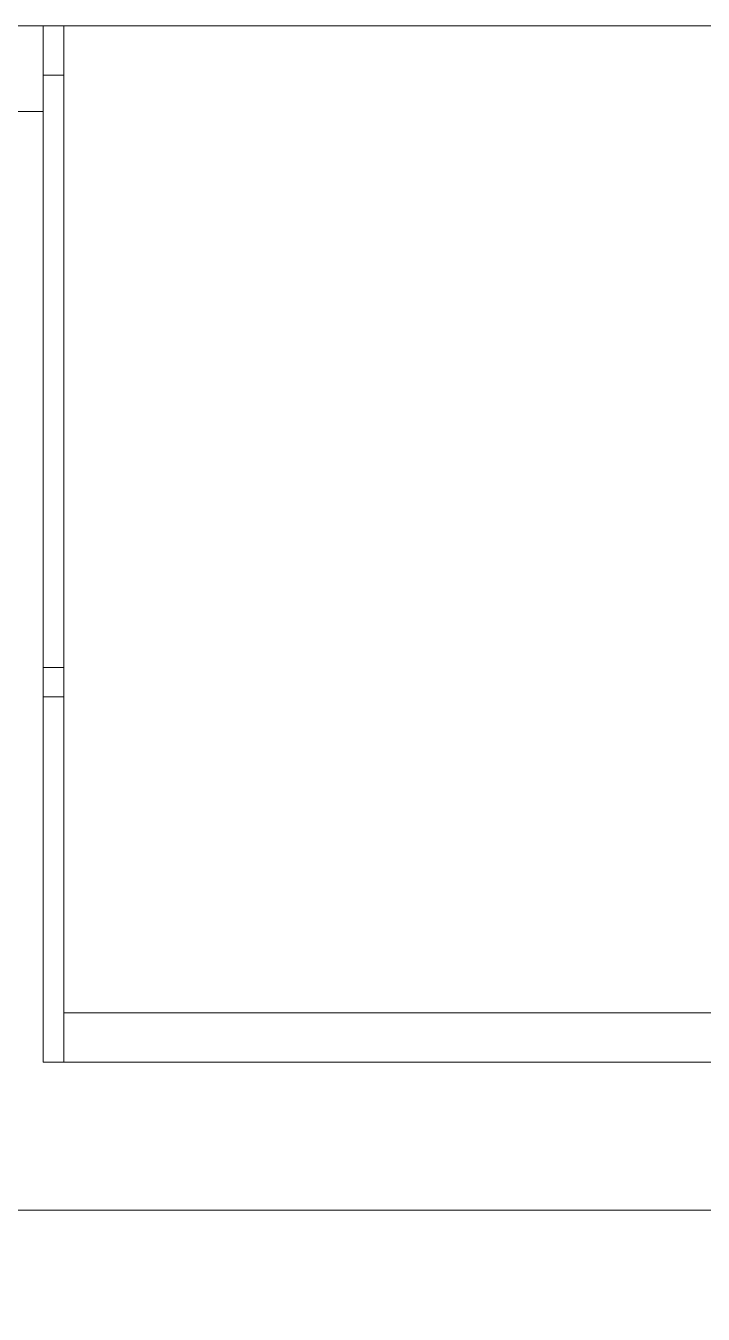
# Model space of a CAD drawing. Header units: millimetres. Extents: x 1359 to 3577, y 1333 to 3557.
# Drawn here: x 2561.29 to 2568.16, y 3317.03 to 3330.08 of the extents above; entities that cross this region are included whole.
import ezdxf

# ---------------------------------------------------------------- set-up
doc = ezdxf.new("R2010")
doc.units = ezdxf.units.MM
doc.set_wipeout_variables(frame=1)
doc.layers.add('! NO PLOT !', color=7, linetype='Continuous', true_color=0xff75dd, plot=False)
doc.layers.add('000-PI-Oprema', color=30, linetype='Continuous', lineweight=5)
doc.layers.add('002-PI-Kabelska kanalica', color=150, linetype='Continuous')

# ---------------------------------------------------------------- blocks, each defined once
blk = doc.blocks.new('montazna 2000x1000')
at = {"layer": '! NO PLOT !', "color": 0, "linetype": 'ByBlock', "lineweight": 0}
for p, q in [((50.3, 1848.1), (50.3, 1864.9)), ((41.9, 1856.5), (58.7, 1856.5))]:
    blk.add_line(p, q, dxfattribs=at)
blk.add_arc((50.3, 1856.5), 8, 211.6682, 148.3318, dxfattribs=at)
blk = doc.blocks.new('6ES7515-2AN03-0AB0')
blk.add_wipeout([(49766.655, 38535.913), (49836.455, 38535.913), (49836.456, 38388.913), (49766.656, 38388.913)])
at = {"layer": '000-PI-Oprema', "color": 0, "linetype": 'ByBlock', "lineweight": 0}
for p, q in [((49771.555, 38535.913), (49766.655, 38535.913)), ((49771.555, 38535.913), (49766.655, 38535.913)), ((49771.555, 38535.913), (49771.555, 38535.044)), ((49771.762, 38535.913), (49771.555, 38535.913)), ((49771.555, 38535.913), (49771.555, 38535.044)), ((49771.762, 38535.913), (49771.555, 38535.913)), ((49771.762, 38535.913), (49771.762, 38525.913)), ((49831.349, 38535.913), (49771.762, 38535.913)), ((49771.762, 38535.913), (49771.762, 38525.913)), ((49831.349, 38535.913), (49771.762, 38535.913)), ((49771.762, 38535.413), (49771.555, 38535.413)), ((49771.762, 38535.413), (49771.555, 38535.413)), ((49771.555, 38535.044), (49766.655, 38535.044)), ((49771.555, 38535.044), (49766.655, 38535.044)), ((49771.555, 38535.044), (49771.555, 38525.413)), ((49771.555, 38535.044), (49771.555, 38525.413)), ((49771.555, 38529.413), (49771.762, 38529.413)), ((49771.555, 38529.413), (49771.762, 38529.413)), ((49771.555, 38529.113), (49771.762, 38529.113)), ((49771.555, 38529.113), (49771.762, 38529.113)), ((49771.762, 38525.913), (49831.349, 38525.913)), ((49771.762, 38525.413), (49771.762, 38525.913)), ((49771.762, 38525.913), (49831.349, 38525.913)), ((49771.762, 38525.413), (49771.762, 38525.913)), ((49817.474, 38525.413), (49771.555, 38525.413)), ((49817.474, 38525.413), (49771.555, 38525.413)), ((49817.455, 38523.913), (49766.955, 38523.913)), ((49817.455, 38523.913), (49766.955, 38523.913))]:
    blk.add_line(p, q, dxfattribs=at)
blk = doc.blocks.new('6ES7590-1AB60-0AA0')
for p, q in [((4304.23, 2988.414), (4144.23, 2988.414)), ((4304.23, 2988.353), (4144.23, 2988.353)), ((4304.23, 2983.189), (4144.23, 2983.189))]:
    blk.add_line(p, q)

msp = doc.modelspace()

# ---------------------------------------------------------------- block references
msp.add_blockref('6ES7590-1AB60-0AA0', (-1597.659, 337.669))
at = {"layer": '002-PI-Kabelska kanalica', "color": 0, "linetype": 'ByBlock', "lineweight": 0}
msp.add_blockref('montazna 2000x1000', (2513.071, 1461.556), dxfattribs=at)

# ---------------------------------------------------------------- next in the draw order: block references
msp.add_blockref('6ES7515-2AN03-0AB0', (-47210.084, -35205.83), dxfattribs=at)

doc.saveas('drawing.dxf')
